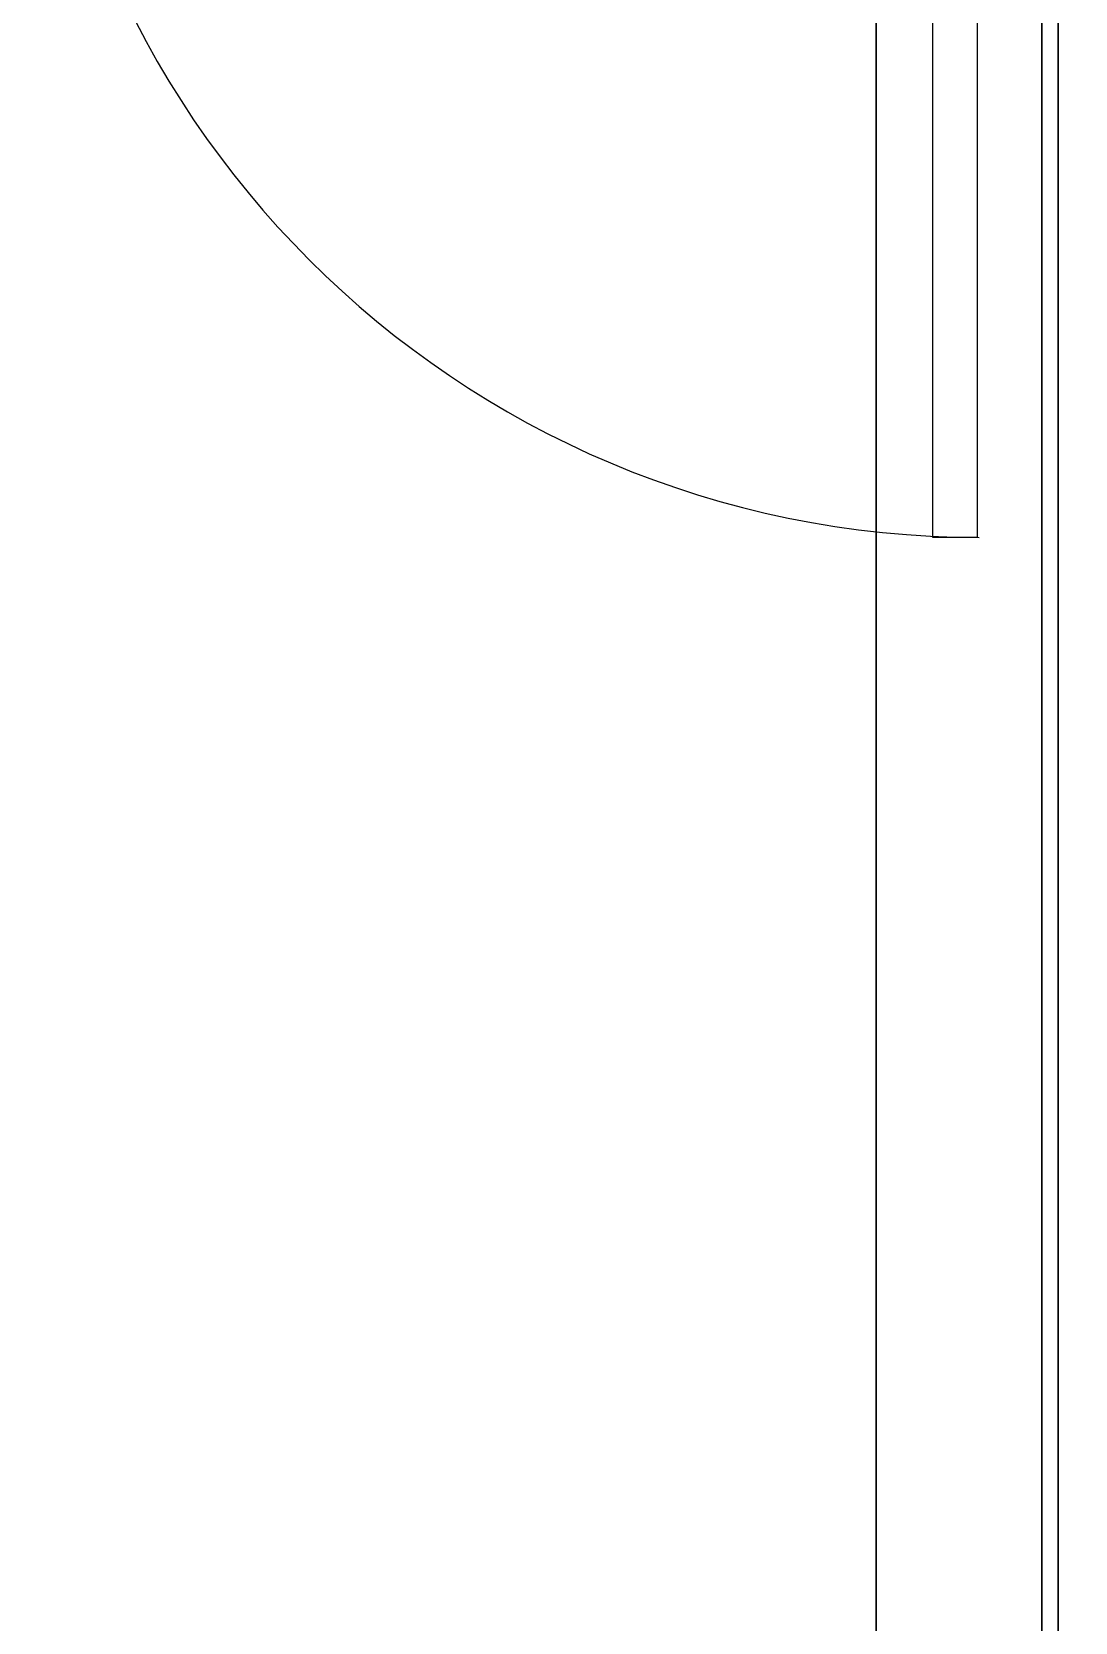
# Model space of a CAD drawing. Header units: metres. Extents: x 114 to 218, y 8 to 180.
# Drawn here: x 146.53 to 150.5, y 99.66 to 105.72 of the extents above; entities that cross this region are included whole.
import ezdxf

# ---------------------------------------------------------------- set-up
doc = ezdxf.new("R2010")
doc.units = ezdxf.units.M
doc.header["$MEASUREMENT"] = 0
for name, color, linetype in [('A-2D-DOOR', 7, 'Continuous'), ('A-2D-I-WALL', 7, 'Continuous'), ('A-3D-I-WALL', 7, 'Continuous'), ('S-3D-FTNG', 7, 'Continuous')]:
    doc.layers.add(name, color=color, linetype=linetype)

msp = doc.modelspace()

# ---------------------------------------------------------------- linework, layer by layer
at = {"layer": 'A-2D-DOOR', "color": 9, "true_color": 0xbababa}
msp.add_lwpolyline([(150.1307, 107.3901), (150.1307, 103.7907), (149.9615, 103.7907), (149.9615, 107.3901)], dxfattribs=at)
msp.add_arc((150.1384, 107.3978), 3.607, 180, 270, dxfattribs=at)
at = {"layer": 'A-2D-I-WALL', "color": 9, "true_color": 0xbababa}
for points in [[(150.4384, 108.1591), (150.4384, 77.8264)], [(150.3768, 107.4362), (150.3768, 77.7649)]]:
    msp.add_lwpolyline(points, dxfattribs=at)
at = {"layer": 'A-3D-I-WALL', "color": 42, "true_color": 0xdda500}
for points in [[(150.7306, 108.2822), (150.3768, 108.2822), (150.3768, 107.4362), (150.3768, 78.134), (150.7306, 78.134), (150.6845, 78.134), (150.4384, 78.134), (150.3768, 78.134), (150.3768, 107.4362), (150.3768, 108.2822), (150.7306, 108.2822)], [(150.3768, 107.4977), (150.3768, 107.4362), (150.3768, 78.134), (150.4384, 78.134), (150.6845, 78.134), (150.6845, 78.1955), (150.4384, 78.1955), (150.4384, 107.4977), (150.3768, 107.4977)]]:
    msp.add_lwpolyline(points, dxfattribs=at)
at = {"layer": 'S-3D-FTNG', "color": 254, "true_color": 0xdcdcdc}
msp.add_lwpolyline([(153.3455, 105.8673), (153.3455, 77.0727), (149.7462, 77.0727), (149.7462, 105.8673), (149.7462, 77.0727), (153.3455, 77.0727), (153.3455, 105.8673), (149.7462, 105.8673), (153.3455, 105.8673)], dxfattribs=at)

doc.saveas('drawing.dxf')
